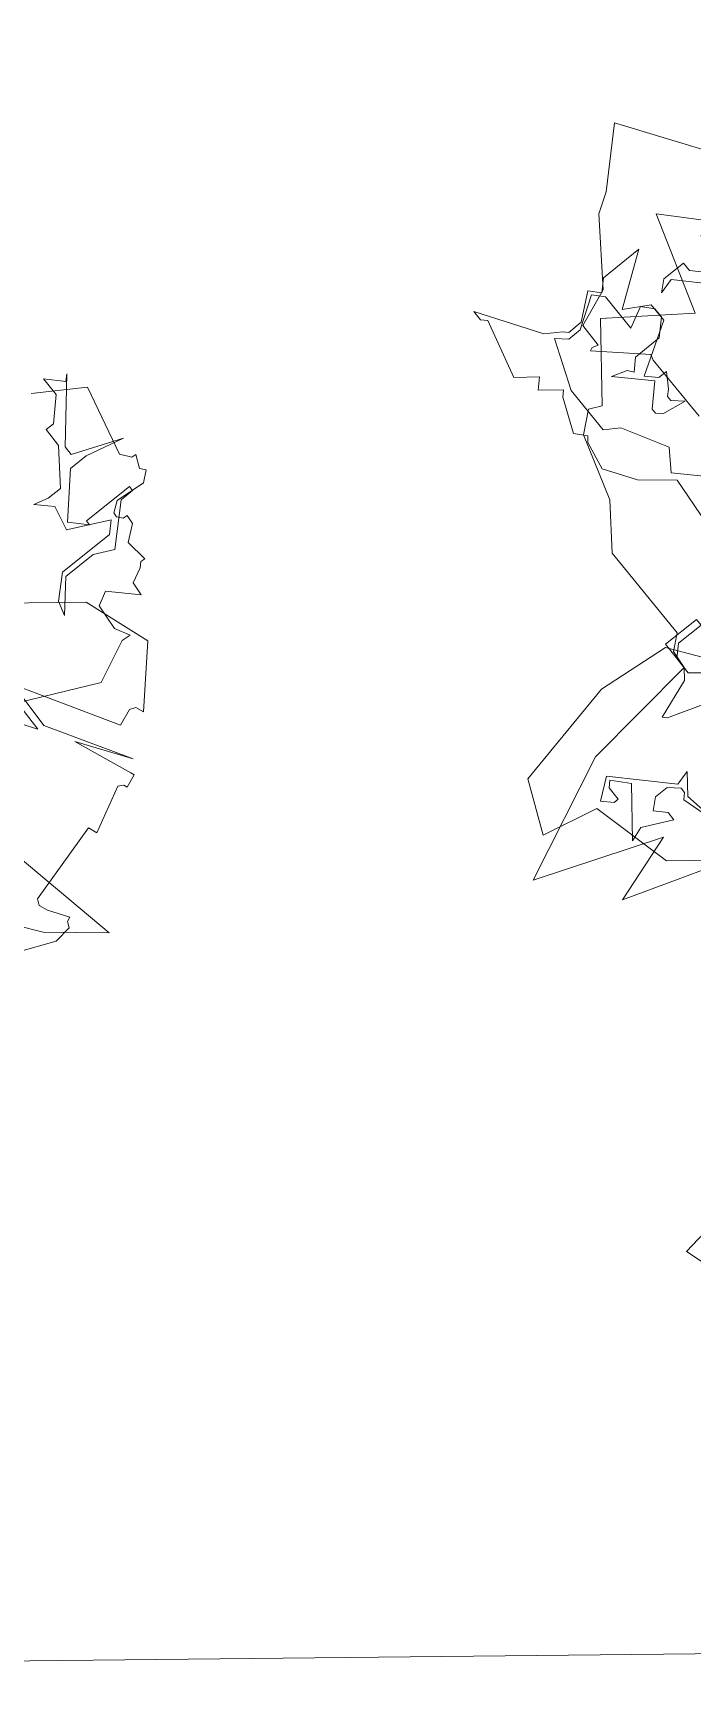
# Model space of a CAD drawing. Header units: metres. Extents: x -71 to 881, y -503 to 661.
# Drawn here: x 122.56 to 125.18, y -331.13 to -324.59 of the extents above; entities that cross this region are included whole.
import ezdxf

# ---------------------------------------------------------------- set-up
doc = ezdxf.new("R2010")
doc.units = ezdxf.units.M
doc.layers.add('04. Pisos', color=8, linetype='Continuous', lineweight=5)
doc.layers.add('ARBRE', color=100, linetype='Continuous', lineweight=13, true_color=0x00ff3f)

# ---------------------------------------------------------------- blocks, each defined once
blk = doc.blocks.new('WMF2', base_point=(0, 0.01))
at = {"color": 251, "lineweight": 0, "true_color": 0x636466}
for points in [[(206.17, -84.52), (217.5, -73.62), (205.76, -70.03), (212.07, -61.12), (204.08, -54.99), (204.77, -53.52), (202.84, -51.25), (195.1, -48.95), (190.12, -45.33), (178.29, -45.44), (176.89, -43.78), (174.7, -43.59), (173.01, -29.2), (166.39, -14.78), (160.89, -29.58), (158.19, -21.39), (152.68, -38.14)], [(123.64, -13.73), (121.99, -1.9), (114.39, -4.34)], [(36.91, -171.27), (31.95, -175.08), (27.13, -180.99), (44.83, -177.37)], [(55.69, -185.68), (50.55, -189.17), (54.41, -189.22), (50.23, -198.2), (52.48, -203.12), (52.39, -204.21), (54.12, -203.26), (57.28, -203.53), (58.15, -205.15), (55.25, -208.11), (56.89, -208.24), (57.74, -209.97), (58.25, -210.45), (58.2, -211), (60.88, -210.67), (62.28, -212.43), (63.37, -212.54), (63.42, -211.98), (64, -211.48), (64.56, -211.53), (65.45, -212.71), (65.14, -216.33), (66.13, -217.51), (66.73, -217.02), (68.24, -217.69), (68.28, -217.15), (69.45, -216.26), (77.76, -218.17), (81.23, -212.64)], [(218.84, -83.17), (228.67, -76.4), (223.08, -70.7), (221.59, -68.47), (214.46, -63.39), (212.7, -59.01), (209.83, -58.98), (210.04, -58.28), (209.88, -57.88), (205.22, -63.07), (204.55, -62.86), (196.2, -62.98)], [(174.32, -45.95), (177.81, -43.34), (178.67, -34.61), (175.87, -21.54), (169.72, -18.91), (168.26, -25.61), (158.55, -28.14), (151.66, -37.02)], [(31.94, -171.46), (30.17, -175.61), (30.45, -177.74), (31.15, -178.04), (31.35, -178.56), (33.6, -177.07), (34.61, -176.66), (35.32, -176.96), (38.04, -186.65), (37.02, -187.05), (39.7, -192.27), (39.35, -192.88), (38.94, -193.04), (39.56, -194.57), (39.97, -194.4), (46.81, -191.62), (41.05, -195.63), (50.47, -189.97), (56.38, -190.15), (44.99, -196.88), (45.76, -198.84), (45.47, -199.54), (44.55, -199.92), (50.64, -205.39), (58.51, -202.62), (66.66, -192.17)], [(169.87, -28.84), (169.25, -28.23), (167.56, -28.23), (167.56, -27.6), (168.66, -26.5), (170.48, -28.84), (164.64, -34.67), (165.12, -36.39), (162.8, -34.67), (159.28, -35.28)], [(158.8, -35.28), (162.8, -34.07), (163.41, -34.67), (164.03, -34.67), (165.12, -33.45), (165.12, -31.75), (164.03, -30.53), (162.8, -31.75), (161.71, -31.75), (163.41, -28.23), (162.8, -26.5), (168.04, -30.53), (169.87, -28.84), (169.87, -28.84)], [(174.7, -43.59), (178.13, -43.59), (178.13, -48.16), (177.26, -48.16), (177.26, -44.83), (176.02, -43.59), (173.91, -43.59), (170.9, -47.37), (168.8, -48.16), (169.68, -43.59), (171.36, -38.49), (171.81, -38.05), (173.47, -42.7), (174.7, -43.59), (174.7, -43.59)], [(220.57, -50.22), (221.79, -50.2), (214.78, -54.92), (213.59, -56.76), (213.1, -57.26), (213.13, -59.1), (215.47, -61.97), (214.27, -63.08), (215.5, -64.29), (215.56, -69.52), (211.34, -63.72), (209.67, -66.67), (207.37, -66.7), (203.77, -60.91), (202.56, -62.13), (202.58, -63.23), (200.85, -62.15), (200.24, -61.55), (199.64, -61.56), (198.56, -62.79), (199.01, -59.87), (199.61, -59.26), (200.21, -59.24), (202.55, -61.52), (206.05, -57.94), (205.47, -59.78), (204.85, -60.28), (206.1, -61.48), (206.14, -65.01), (207.85, -66.7), (209.07, -66.69), (210.27, -65.56), (209.03, -63.15), (213.66, -63.1), (214.86, -61.99), (212.51, -58.47), (212.49, -56.77), (213.57, -55.55), (207.7, -53.3), (201.85, -53.37), (200.78, -55.09), (195.57, -58.07), (193.11, -56.39), (190.24, -59.36)], [(184.95, -55.88), (192.02, -56.41), (194.9, -52.85), (198.42, -50.48), (201.82, -51.06), (202.43, -51.55), (203.66, -50.42), (207.69, -52.09), (208.3, -52.68), (210.1, -50.35), (211.21, -51.44), (213, -49.09), (219.97, -50.84), (220.57, -50.22), (220.57, -50.22)], [(211.1, -72.56), (210.01, -72.56), (208.8, -73.77), (211.73, -76.09), (212.35, -76.09), (210.51, -77.8), (211.1, -78.4), (210.01, -80.71), (210.51, -76.09), (208.8, -74.88), (205.88, -79.01), (204.66, -77.8), (203.56, -77.8), (200.04, -82.55), (199.42, -74.88), (201.73, -77.8), (202.34, -78.4), (210.51, -70.25), (210.01, -68.43), (211.1, -69.64), (211.1, -72.56), (211.1, -72.56)], [(62.92, -202.64), (62.92, -209.57), (64.13, -210.8), (66.44, -206.05), (69.38, -206.67), (71.07, -204.94), (70.59, -206.67), (70.59, -208.49), (74.6, -211.4), (76.92, -211.4), (76.92, -212.49), (79.35, -214.81), (81.66, -214.81), (79.84, -216.64), (80.44, -217.25), (73.99, -211.89), (72.89, -211.89), (70.59, -217.73), (71.68, -213.12), (71.68, -210.8), (67.05, -206.67), (65.23, -208.49), (65.83, -208.49), (65.83, -214.81), (65.23, -214.81), (65.23, -213.12), (61.21, -208.97), (62.31, -206.67), (62.31, -202.64), (58.89, -199.71), (60.6, -200.21), (62.92, -202.64), (62.92, -202.64)]]:
    blk.add_lwpolyline(points, dxfattribs=at)

msp = doc.modelspace()

# ---------------------------------------------------------------- linework, layer by layer
at = {"layer": '04. Pisos'}
msp.add_lwpolyline([(93.3476, -251.3342), (114.8833, -251.1686), (115.3464, -331.1276), (273.9165, -329.5215)], dxfattribs=at)

# ---------------------------------------------------------------- block references
at = {"layer": 'ARBRE', "color": 251, "lineweight": 5, "true_color": 0x636466, "xscale": 0.03451886634015593, "yscale": 0.03451886634015593, "zscale": 0.03451886634015593, "rotation": 128.5771086415459}
for p in [(127.7281, -332.7627), (118.5615, -332.7917)]:
    msp.add_blockref('WMF2', p, dxfattribs=at)

doc.saveas('drawing.dxf')
